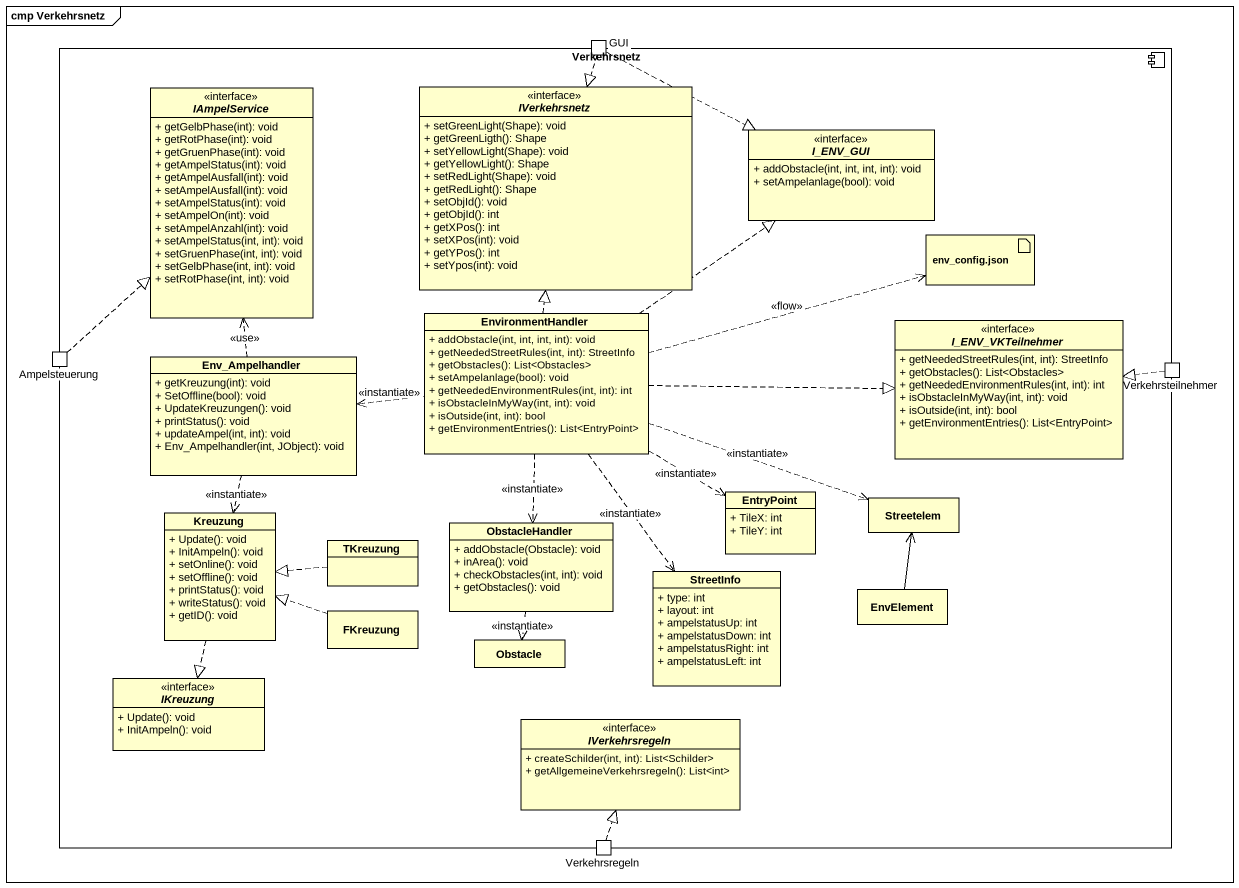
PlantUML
@startuml
mainframe cmp Verkehrsnetz
allowmixing
hide circle
hide empty members
skinparam classAttributeIconSize 0
component Verkehrsnetz {
  port GUI
  interface IAmpelService {
    + getGelbPhase(int): void
    + getRotPhase(int): void
    + getGruenPhase(int): void
    + getAmpelStatus(int): void
    + getAmpelAusfall(int): void
    + setAmpelAusfall(int): void
    + setAmpelStatus(int): void
    + setAmpelOn(int): void
    + setAmpelAnzahl(int): void
    + setAmpelStatus(int, int): void
    + setGruenPhase(int, int): void
    + setGelbPhase(int, int): void
    + setRotPhase(int, int): void
  }
  interface IVerkehrsnetz {
    + setGreenLight(Shape): void
    + getGreenLigth(): Shape
    + setYellowLight(Shape): void
    + getYellowLight(): Shape
    + setRedLight(Shape): void
    + getRedLight(): Shape
    + setObjId(): void
    + getObjId(): int
    + getXPos(): int
    + setXPos(int): void
    + getYPos(): int
    + setYpos(int): void
  }
  interface I_ENV_GUI {
    + addObstacle(int, int, int, int): void
    + setAmpelanlage(bool): void
  }
  artifact "env_config.json" as env_config_json
  class EnvironmentHandler {
    + addObstacle(int, int, int, int): void
    + getNeededStreetRules(int, int): StreetInfo
    + getObstacles(): List<Obstacles>
    + setAmpelanlage(bool): void
    + getNeededEnvironmentRules(int, int): int
    + isObstacleInMyWay(int, int): void
    + isOutside(int, int): bool
    + getEnvironmentEntries(): List<EntryPoint>
  }
  interface I_ENV_VKTeilnehmer {
    + getNeededStreetRules(int, int): StreetInfo
    + getObstacles(): List<Obstacles>
    + getNeededEnvironmentRules(int, int): int
    + isObstacleInMyWay(int, int): void
    + isOutside(int, int): bool
    + getEnvironmentEntries(): List<EntryPoint>
  }
  port Ampelsteuerung
  class Env_Ampelhandler {
    + getKreuzung(int): void
    + SetOffline(bool): void
    + UpdateKreuzungen(): void
    + printStatus(): void
    + updateAmpel(int, int): void
    + Env_Ampelhandler(int, JObject): void
  }
  port Verkehrsteilnehmer
  class Kreuzung {
    + Update(): void
    + InitAmpeln(): void
    + setOnline(): void
    + setOffline(): void
    + printStatus(): void
    + writeStatus(): void
    + getID(): void
  }
  class EntryPoint {
    + TileX: int
    + TileY: int
  }
  class Streetelem
  class TKreuzung
  class ObstacleHandler {
    + addObstacle(Obstacle): void
    + inArea(): void
    + checkObstacles(int, int): void
    + getObstacles(): void
  }
  class FKreuzung
  class StreetInfo {
    + type: int
    + layout: int
    + ampelstatusUp: int
    + ampelstatusDown: int
    + ampelstatusRight: int
    + ampelstatusLeft: int
  }
  class EnvElement
  class Obstacle
  interface IKreuzung {
    + Update(): void
    + InitAmpeln(): void
  }
  interface IVerkehrsregeln {
    + createSchilder(int, int): List<Schilder>
    + getAllgemeineVerkehrsregeln(): List<int>
  }
  port Verkehrsregeln
}
GUI ..|> IVerkehrsnetz
GUI .right.|> I_ENV_GUI
EnvironmentHandler .up.|> IVerkehrsnetz
EnvironmentHandler .up.|> I_ENV_GUI
EnvironmentHandler .right.> env_config_json : <<flow>>
EnvironmentHandler .right.|> I_ENV_VKTeilnehmer
EnvironmentHandler .left.> Env_Ampelhandler : <<instantiate>>
EnvironmentHandler .right.> EntryPoint : <<instantiate>>
EnvironmentHandler .right.> Streetelem : <<instantiate>>
EnvironmentHandler ..> ObstacleHandler : <<instantiate>>
EnvironmentHandler ..> StreetInfo : <<instantiate>>
Ampelsteuerung .up.|> IAmpelService
Env_Ampelhandler .up.> IAmpelService : <<use>>
Env_Ampelhandler ..> Kreuzung : <<instantiate>>
Verkehrsteilnehmer .left.|> I_ENV_VKTeilnehmer
Kreuzung ..|> IKreuzung
TKreuzung .left.|> Kreuzung
TKreuzung .left.|> Kreuzung
ObstacleHandler ..> Obstacle : <<instantiate>>
FKreuzung .left.|> Kreuzung
EnvElement -up-> Streetelem
Verkehrsregeln .up.|> IVerkehrsregeln
@enduml
